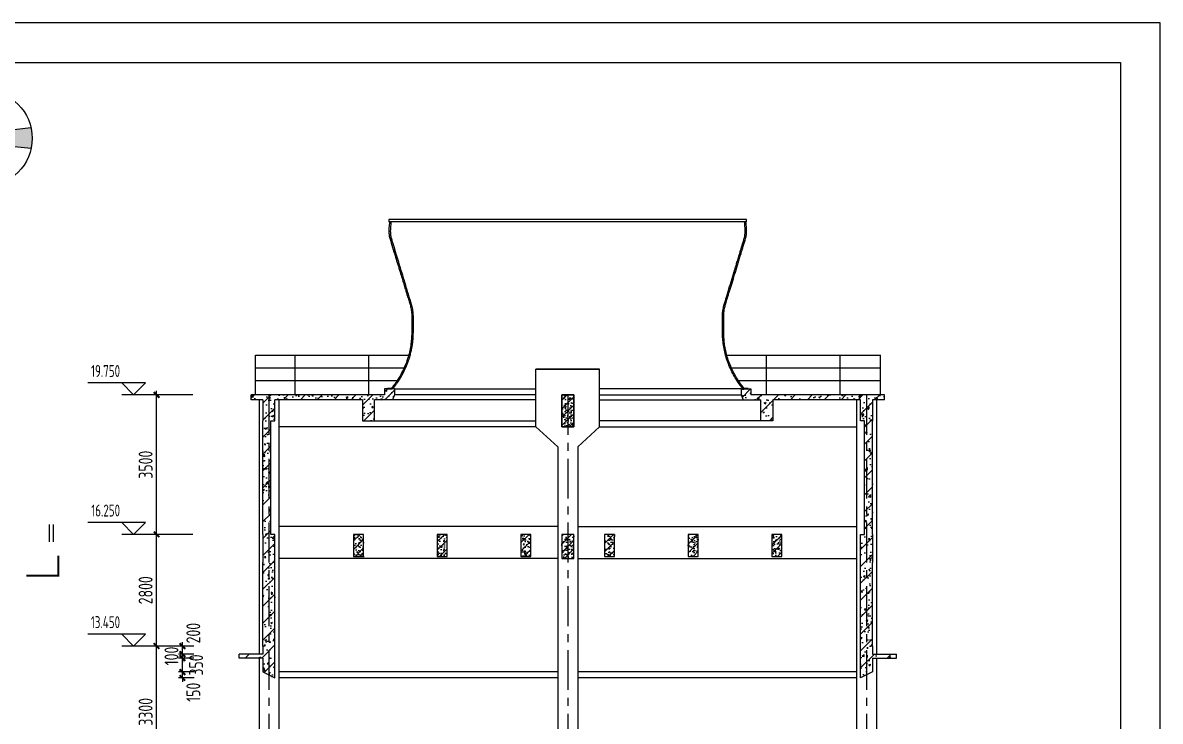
# Model space of a CAD drawing. Extents: x 665703 to 1047784, y -160603 to 92239.
# Drawn here: x 721268 to 749823, y 18571 to 36093 of the extents above; entities that cross this region are included whole.
import ezdxf
from ezdxf.enums import TextEntityAlignment as Align

# ---------------------------------------------------------------- set-up
doc = ezdxf.new("R2010")
doc.units = 0
doc.header["$LTSCALE"] = 800
doc.linetypes.add('CENTER', pattern=[2, 1.25, -0.25, 0.25, -0.25])
doc.layers.get('0').update_dxf_attribs({"linetype": 'CONTINUOUS'})
doc.layers.get('Defpoints').update_dxf_attribs({"linetype": 'CONTINUOUS'})
for name, color, linetype in [('AXIS', 4, 'CENTER'), ('DIM', 2, 'CONTINUOUS'), ('HATCH', 254, 'CONTINUOUS'), ('THICK', 6, 'CONTINUOUS'), ('THIN', 7, 'CONTINUOUS'), ('TK', 7, 'CONTINUOUS'), ('中粗', 3, 'CONTINUOUS'), ('粗线', 1, 'CONTINUOUS')]:
    doc.layers.add(name, color=color, linetype=linetype)
doc.styles.add('TSSD_Dimension', font='Tssdeng.shx', dxfattribs={"width": 0.75, "bigfont": 'hztxt.shx'})
doc.styles.add('TSSD_Label', font='Tssdeng.shx', dxfattribs={"width": 0.7, "bigfont": 'hztxt.shx'})
doc.dimstyles.new('TSSD_100_100', dxfattribs={"dimtxt": 350, "dimasz": 100, "dimexe": 100, "dimexo": 250, "dimgap": 100, "dimtad": 1, "dimdec": 0, "dimzin": 0, "dimdsep": 46, "dimtxsty": 'TSSD_Dimension', "dimblk": 'ARCHTICK', "dimcen": 0, "dimdle": 100, "dimclrt": 7, "dimadec": 0, "dimazin": 0, "dimtfac": 1, "dimtdec": 0, "dimtix": 1, "dimtmove": 2, "dimatfit": 3, "dimldrblk": 'ARCHTICK', "dimfxl": 0, "dimtolj": 1, "dimtzin": 0, "dimarcsym": 0})
pattern_1 = [(50, (548510.1, -10961.3), (430.3561, -37.6513), [45, -495]), (355, (548510.1, -10961.3), (-83.2508, 451.3153), [36, -396]), (100.4514, (548545.97, -10964.45), (347.1056, 413.6637), [38.2441, -420.6853]), (46.1842, (548510.1, -10841.3), (640.3446, -99.3114), [67.5, -742.5]), (96.6356, (548563.5, -10849.6), (560.7976, 584.4707), [57.3662, -631.0278]), (351.1842, (548510.1, -10841.3), (560.7972, 584.4712), [54, -594]), (21, (548570.1, -10871.3), (358.1442, -241.57133), [45, -495]), (326, (548570.1, -10871.3), (145.9892, 435.09), [36, -396]), (71.4514, (548599.95, -10891.44), (504.1336, 193.5183), [38.2441, -420.6853]), (37.5, (548510.11, -10961.31), (7.29591, 199.73631), [0, -391.2, 0, -402, 0, -397.5]), (7.5, (548510.1, -10961.31), (157.84172, 236.64703), [0, -229.2, 0, -382.2, 0, -151.5]), (327.5, (548376.31, -10961.31), (320.29346, -13.53292), [0, -150, 0, -468, 0, -621]), (317.5, (548316.3, -10961.3), (349.9117, 60.063), [0, -195, 0, -310.8, 0, -441]), (45, (548510.1, -10961.3), (-212.13203, 212.13203), [])]
pattern_2 = [(50, (548510.1, -10961.31), (215.17805, -18.82564), [22.5, -247.5]), (355, (548510.1, -10961.31), (-41.6254, 225.65764), [18, -198]), (100.4514, (548528.04, -10962.88), (173.55281, 206.83186), [19.12206, -210.34263]), (46.1842, (548510.1, -10901.31), (320.1723, -49.6557), [33.75, -371.25]), (96.6356, (548536.8, -10905.45), (280.3988, 292.23536), [28.6831, -315.5139]), (351.1842, (548510.1, -10901.3), (280.3986, 292.2356), [27, -297]), (21, (548540.1, -10916.31), (179.07212, -120.78567), [22.5, -247.5]), (326, (548540.1, -10916.31), (72.9946, 217.54501), [18, -198]), (71.4514, (548555.03, -10926.38), (252.06679, 96.75915), [19.12206, -210.34263]), (37.5, (548510.11, -10961.31), (3.647957, 99.868156), [0, -195.6, 0, -201, 0, -198.75]), (7.5, (548510.11, -10961.31), (78.92086, 118.323514), [0, -114.6, 0, -191.1, 0, -75.75]), (327.5, (548443.21, -10961.31), (160.14673, -6.76646), [0, -75, 0, -234, 0, -310.5]), (317.5, (548413.21, -10961.31), (174.95585, 30.03149), [0, -97.5, 0, -155.4, 0, -220.5]), (45, (548510.11, -10961.31), (-106.06602, 106.06602), [])]

# ---------------------------------------------------------------- blocks, each defined once
blk = doc.blocks.new('Ts_zbz2')
blk.add_hatch(color=256).paths.add_polyline_path([(7.5, 0), (-7.32, 1.62, 0.054551), (-7.5, 0, 0.054551), (-7.32, -1.62)])
for q in [(-7.32, 1.62), (-7.32, -1.62)]:
    blk.add_line((7.5, 0), q)
at = {"layer": 'THICK'}
blk.add_circle((0, 0), 7.5, dxfattribs=at)
blk = doc.blocks.new('_ArchTick')
at = {"color": 0, "const_width": 0.5}
blk.add_lwpolyline([(-0.71, -0.71), (0.71, 0.71)], dxfattribs=at)
blk = doc.blocks.new('*D66')
at = {"layer": 'Defpoints', "color": 0, "transparency": 16777216}
for p in [(724627, 20457), (725788, 20457), (725788, 17157)]:
    blk.add_point(p, dxfattribs=at)
at = {"layer": 'DIM', "color": 0, "lineweight": -2, "transparency": 16777216}
for p, q in [((725538, 20457), (724527, 20457)), ((724627, 17057), (724627, 20557)), ((725538, 17157), (724527, 17157))]:
    blk.add_line(p, q, dxfattribs=at)
at = {"layer": 'DIM', "color": 0, "lineweight": -2, "transparency": 16777216, "xscale": 100, "yscale": 100, "zscale": 100}
for p, rotation in [((724627, 20457), 90), ((724627, 17157), 270)]:
    blk.add_blockref('_ArchTick', p, dxfattribs=dict(at, rotation=rotation))
at = {"layer": 'DIM', "color": 7, "transparency": 16777216, "insert": (724352, 18807), "char_height": 350, "attachment_point": 5, "rotation": 90, "style": 'TSSD_Dimension'}
blk.add_mtext('\\A1;3300', dxfattribs=at)
blk = doc.blocks.new('*D67')
at = {"layer": 'Defpoints', "color": 0, "transparency": 16777216}
for p in [(724627, 23257), (725788, 23257), (725788, 20457)]:
    blk.add_point(p, dxfattribs=at)
at = {"layer": 'DIM', "color": 0, "lineweight": -2, "transparency": 16777216}
for p, q in [((725538, 23257), (724527, 23257)), ((724627, 20357), (724627, 23357)), ((725538, 20457), (724527, 20457))]:
    blk.add_line(p, q, dxfattribs=at)
at = {"layer": 'DIM', "color": 0, "lineweight": -2, "transparency": 16777216, "xscale": 100, "yscale": 100, "zscale": 100}
for p, rotation in [((724627, 23257), 90), ((724627, 20457), 270)]:
    blk.add_blockref('_ArchTick', p, dxfattribs=dict(at, rotation=rotation))
at = {"layer": 'DIM', "color": 7, "transparency": 16777216, "insert": (724352, 21857), "char_height": 350, "attachment_point": 5, "rotation": 90, "style": 'TSSD_Dimension'}
blk.add_mtext('\\A1;2800', dxfattribs=at)
blk = doc.blocks.new('*D68')
at = {"layer": 'Defpoints', "color": 0, "transparency": 16777216}
for p in [(724627, 26757), (725788, 26757), (725788, 23257)]:
    blk.add_point(p, dxfattribs=at)
at = {"layer": 'DIM', "color": 0, "lineweight": -2, "transparency": 16777216}
for p, q in [((724627, 23157), (724627, 26857)), ((725538, 26757), (724527, 26757)), ((725538, 23257), (724527, 23257))]:
    blk.add_line(p, q, dxfattribs=at)
at = {"layer": 'DIM', "color": 0, "lineweight": -2, "transparency": 16777216, "xscale": 100, "yscale": 100, "zscale": 100}
for p, rotation in [((724627, 26757), 90), ((724627, 23257), 270)]:
    blk.add_blockref('_ArchTick', p, dxfattribs=dict(at, rotation=rotation))
at = {"layer": 'DIM', "color": 7, "transparency": 16777216, "insert": (724352, 25007), "char_height": 350, "attachment_point": 5, "rotation": 90, "style": 'TSSD_Dimension'}
blk.add_mtext('\\A1;3500', dxfattribs=at)
blk = doc.blocks.new('*D69')
at = {"color": 0, "linetype": 'ByBlock', "transparency": 16777216}
for p, q in [((725060, 19807), (724666, 19807)), ((724766, 19807), (724766, 19907)), ((724766, 19657), (724766, 19807)), ((724766, 19657), (724766, 19807)), ((725059, 19657), (724666, 19657)), ((724766, 19657), (724766, 19557))]:
    blk.add_line(p, q, dxfattribs=at)
at = {"layer": 'Defpoints', "color": 0, "linetype": 'ByBlock', "transparency": 16777216}
for p in [(724766, 19807), (725310, 19807), (725309, 19657)]:
    blk.add_point(p, dxfattribs=at)
at = {"color": 0, "linetype": 'ByBlock', "transparency": 16777216, "xscale": 100, "yscale": 100, "zscale": 100}
for p, rotation in [((724766, 19807), 270), ((724766, 19657), 90)]:
    blk.add_blockref('_ArchTick', p, dxfattribs=dict(at, rotation=rotation))
at = {"color": 7, "linetype": 'ByBlock', "transparency": 16777216, "insert": (725041, 19298), "char_height": 350, "attachment_point": 5, "rotation": 90, "style": 'TSSD_Dimension'}
blk.add_mtext('\\A1;150', dxfattribs=at)
blk = doc.blocks.new('*D70')
at = {"color": 0, "linetype": 'ByBlock', "transparency": 16777216}
for p, q in [((725562, 20157), (725176, 20157)), ((725276, 19707), (725276, 20257)), ((725569, 19807), (725176, 19807))]:
    blk.add_line(p, q, dxfattribs=at)
at = {"layer": 'Defpoints', "color": 0, "linetype": 'ByBlock', "transparency": 16777216}
for p in [(725276, 20157), (725812, 20157), (725819, 19807)]:
    blk.add_point(p, dxfattribs=at)
at = {"color": 0, "linetype": 'ByBlock', "transparency": 16777216, "xscale": 100, "yscale": 100, "zscale": 100}
for p, rotation in [((725276, 20157), 90), ((725276, 19807), 270)]:
    blk.add_blockref('_ArchTick', p, dxfattribs=dict(at, rotation=rotation))
at = {"color": 7, "linetype": 'ByBlock', "transparency": 16777216, "insert": (725620, 19982), "char_height": 350, "attachment_point": 5, "rotation": 90, "style": 'TSSD_Dimension'}
blk.add_mtext('\\A1;350', dxfattribs=at)
blk = doc.blocks.new('*D71')
at = {"layer": 'Defpoints', "color": 0, "transparency": 16777216}
for p in [(724766, 20457), (725302, 20457), (725302, 20257)]:
    blk.add_point(p, dxfattribs=at)
at = {"layer": 'DIM', "color": 0, "lineweight": -2, "transparency": 16777216}
for p, q in [((725052, 20457), (724666, 20457)), ((724766, 20157), (724766, 20557)), ((725052, 20257), (724666, 20257))]:
    blk.add_line(p, q, dxfattribs=at)
at = {"layer": 'DIM', "color": 0, "lineweight": -2, "transparency": 16777216, "xscale": 100, "yscale": 100, "zscale": 100}
for p, rotation in [((724766, 20457), 90), ((724766, 20257), 270)]:
    blk.add_blockref('_ArchTick', p, dxfattribs=dict(at, rotation=rotation))
at = {"layer": 'DIM', "color": 7, "transparency": 16777216, "insert": (725041, 20781), "char_height": 350, "attachment_point": 5, "rotation": 90, "style": 'TSSD_Dimension'}
blk.add_mtext('\\A1;200', dxfattribs=at)
blk = doc.blocks.new('*D72')
at = {"layer": 'Defpoints', "color": 0, "transparency": 16777216}
for p in [(725222, 20257), (725758, 20257), (725758, 20157)]:
    blk.add_point(p, dxfattribs=at)
at = {"layer": 'DIM', "color": 0, "lineweight": -2, "transparency": 16777216}
for p, q in [((725222, 20257), (725222, 20357)), ((725508, 20257), (725122, 20257)), ((725508, 20157), (725122, 20157)), ((725222, 20157), (725222, 20257)), ((725222, 20157), (725222, 20057))]:
    blk.add_line(p, q, dxfattribs=at)
at = {"layer": 'DIM', "color": 0, "lineweight": -2, "transparency": 16777216, "xscale": 100, "yscale": 100, "zscale": 100}
for p, rotation in [((725222, 20257), 270), ((725222, 20157), 90)]:
    blk.add_blockref('_ArchTick', p, dxfattribs=dict(at, rotation=rotation))
at = {"layer": 'DIM', "color": 7, "transparency": 16777216, "insert": (724947, 20207), "char_height": 350, "attachment_point": 5, "rotation": 90, "style": 'TSSD_Dimension'}
blk.add_mtext('\\A1;100', dxfattribs=at)

msp = doc.modelspace()

# ---------------------------------------------------------------- hatches: boundary and pattern name
at = {"layer": 'HATCH'}
h = msp.add_hatch(dxfattribs=at)
h.set_pattern_fill('ARMORED', color=256, scale=60, style=0)
h.set_pattern_definition(pattern_1)
h.paths.add_polyline_path([(727599, 22556.9), (727599, 23256.9), (727499, 23256.9), (727499, 26106.9), (727599, 26106.9), (727599, 26636.9), (729799, 26636.9), (729799, 26106.9), (730099, 26106.9), (730099, 26636.9), (730549, 26636.9), (730599, 26756.9), (730599, 26906.9), (730349, 26906.9), (730349, 26756.9), (726999, 26756.9), (726999, 26636.9), (727299, 26636.9), (727299, 26106.9), (727299, 23256.9), (727299, 22556.9), (727299, 20456.9), (727299, 20256.9), (726699, 20256.9), (726699, 20156.9), (727299, 20156.9), (727299, 19806.9), (727599, 19656.9), (727599, 20456.9)])
h = msp.add_hatch(dxfattribs=at)
h.set_pattern_fill('ARMORED', color=256, scale=60, style=0)
h.set_pattern_definition(pattern_1)
h.paths.add_polyline_path([(742599, 22556.9), (742599, 23256.9), (742599, 26106.9), (742599, 26636.9), (742899, 26636.9), (742899, 26756.9), (739549, 26756.9), (739549, 26906.9), (739299, 26906.9), (739299, 26756.9), (739349, 26636.9), (739799, 26636.9), (739799, 26106.9), (740099, 26106.9), (740099, 26636.9), (742299, 26636.9), (742299, 26106.9), (742399, 26106.9), (742399, 23256.9), (742299, 23256.9), (742299, 22556.9), (742299, 20456.9), (742299, 19656.9), (742599, 19806.9), (742599, 20156.9), (743199, 20156.9), (743199, 20256.9), (742599, 20256.9), (742599, 20456.9)])
h = msp.add_hatch(dxfattribs=at)
h.set_pattern_fill('ARMORED', color=256, scale=30, style=0)
h.set_pattern_definition(pattern_2)
h.paths.add_polyline_path([(735099, 26756.9), (734799, 26756.9), (734799, 25956.9), (735099, 25956.9)])
h = msp.add_hatch(dxfattribs=at)
h.set_pattern_fill('ARMORED', color=256, scale=30, style=0)
h.set_pattern_definition(pattern_2)
h.paths.add_polyline_path([(729574, 22706.9), (729824, 22706.9), (729824, 23256.9), (729574, 23256.9)])
h = msp.add_hatch(dxfattribs=at)
h.set_pattern_fill('ARMORED', color=256, scale=30, style=0)
h.set_pattern_definition(pattern_2)
h.paths.add_polyline_path([(731924, 23256.9), (731674, 23256.9), (731674, 22706.9), (731924, 22706.9)])
h = msp.add_hatch(dxfattribs=at)
h.set_pattern_fill('ARMORED', color=256, scale=30, style=0)
h.set_pattern_definition(pattern_2)
h.paths.add_polyline_path([(733774, 22706.9), (734024, 22706.9), (734024, 23256.9), (733774, 23256.9)])
h = msp.add_hatch(dxfattribs=at)
h.set_pattern_fill('ARMORED', color=256, scale=30, style=0)
h.set_pattern_definition(pattern_2)
h.paths.add_polyline_path([(735099, 23256.9), (734799, 23256.9), (734799, 22656.9), (735099, 22656.9)])
h = msp.add_hatch(dxfattribs=at)
h.set_pattern_fill('ARMORED', color=256, scale=30, style=0)
h.set_pattern_definition(pattern_2)
h.paths.add_polyline_path([(735874, 22706.9), (736124, 22706.9), (736124, 23256.9), (735874, 23256.9)])
h = msp.add_hatch(dxfattribs=at)
h.set_pattern_fill('ARMORED', color=256, scale=30, style=0)
h.set_pattern_definition(pattern_2)
h.paths.add_polyline_path([(737974, 22706.9), (738224, 22706.9), (738224, 23256.9), (737974, 23256.9)])
h = msp.add_hatch(dxfattribs=at)
h.set_pattern_fill('ARMORED', color=256, scale=30, style=0)
h.set_pattern_definition(pattern_2)
h.paths.add_polyline_path([(740324, 23256.9), (740074, 23256.9), (740074, 22706.9), (740324, 22706.9)])

# ---------------------------------------------------------------- linework, layer by layer
at = {"color": 7, "linetype": 'Continuous'}
for p, q in [((730462, 31156.9), (730462, 31097.9)), ((739436, 31156.9), (730462, 31156.9)), ((739436, 31097.9), (739436, 31156.9)), ((739436, 31097.9), (730462, 31097.9))]:
    msp.add_line(p, q, dxfattribs=at)
at = {"color": 7, "linetype": 'Continuous', "flags": 128}
for points in [[(730474.8, 31097.9), (730471, 31061), (730467.3, 31025), (730464.1, 30989.8), (730461.4, 30955.4), (730459.5, 30921.7), (730458.5, 30888.7), (730458.4, 30863.1), (730459, 30837.9), (730460.5, 30812.9), (730462.7, 30788.2), (730465.9, 30763.6), (730470, 30739.2), (730475.4, 30713.4), (730482, 30687.7), (730489.7, 30661.9), (730497.5, 30636.2), (730505.3, 30610.8), (730520.3, 30561.6), (730535, 30513.4), (730552.2, 30457.2), (730569, 30402.2), (730585.4, 30348.5), (730599.7, 30301.6), (730613.7, 30255.6), (730627.5, 30210.6), (730640.9, 30166.5), (730654.1, 30123.4), (730667, 30081.1), (730682.1, 30031.6), (730696.9, 29983.4), (730711.2, 29936.4), (730725.2, 29890.7), (730738.8, 29846.2), (730751.8, 29803.6), (730764.4, 29762.3), (730776.7, 29722.1), (730788.6, 29683), (730800.4, 29644.4), (730811.8, 29607), (730822.9, 29570.8), (730833.6, 29535.7), (730843.9, 29501.8), (730853.7, 29469.6), (730863.2, 29438.6), (730872.4, 29408.7), (730881.2, 29379.9), (730888, 29357.6), (730894.5, 29336.1), (730900.9, 29315.3), (730907, 29295.2), (730913.2, 29275.1), (730921.5, 29247.6), (730930.3, 29218.9), (730939.5, 29188.8), (730948, 29161.1), (730956.7, 29132.4), (730965.8, 29102.6), (730975.2, 29071.8), (730982.9, 29046.8), (730990.7, 29021.2), (730998.2, 28994.8), (731005.2, 28967.6), (731011.7, 28938.9), (731017.4, 28909.4), (731022.3, 28879.1), (731026.4, 28848), (731029.6, 28816), (731031.8, 28783.3), (731032.9, 28749.8), (731033.1, 28709.9), (731033.1, 28669.1), (731033.1, 28627.3), (731033.1, 28584.6), (731033.1, 28540.9), (731033.1, 28496.3), (731033.1, 28460.6), (731033.1, 28424.4), (731033.1, 28387.6), (731033.1, 28350.1), (731033, 28312.2), (731032.3, 28273.6), (731030.9, 28235.6), (731028.9, 28197.1), (731026.1, 28158.1), (731022.6, 28118.6), (731018.3, 28078.6), (731013.4, 28038.9), (731007.6, 27998.8), (731001, 27958.2), (730993.5, 27917.3), (730985, 27875.2), (730975.5, 27832.7), (730965.1, 27789.9), (730953.6, 27746.8), (730941.1, 27703.4), (730927.6, 27659.7), (730913, 27615.8), (730897.3, 27571.9), (730880.5, 27527.7), (730862.6, 27483.4), (730843.4, 27439.1), (730823.1, 27394.6), (730801.9, 27351), (730779.6, 27307.3), (730756, 27263.8), (730731.2, 27220.2), (730707.9, 27181.5), (730683.7, 27142.9), (730658.4, 27104.5), (730632.1, 27066.3), (730604.8, 27028.3), (730576.3, 26990.5), (730546.9, 26953.1), (730516.3, 26915.9)], [(730475.1, 31097.9), (730471.2, 31061), (730467.6, 31025), (730464.3, 30989.8), (730461.7, 30955.4), (730459.7, 30921.7), (730458.7, 30888.7), (730458.7, 30863.1), (730459.3, 30837.9), (730460.7, 30812.9), (730463, 30788.2), (730466.1, 30763.6), (730470.2, 30739.2), (730475.7, 30713.4), (730482.2, 30687.7), (730489.9, 30661.9), (730497.8, 30636.2), (730505.5, 30610.8), (730520.5, 30561.6), (730535.3, 30513.4), (730552.4, 30457.2), (730569.2, 30402.2), (730585.6, 30348.5), (730599.9, 30301.6), (730614, 30255.6), (730627.7, 30210.6), (730641.2, 30166.5), (730654.4, 30123.4), (730667.3, 30081.1), (730682.4, 30031.6), (730697.1, 29983.4), (730711.5, 29936.4), (730725.4, 29890.7), (730739, 29846.2), (730752, 29803.6), (730764.6, 29762.3), (730776.9, 29722.1), (730788.8, 29683), (730800.6, 29644.4), (730812, 29607), (730823.1, 29570.8), (730833.8, 29535.7), (730844.2, 29501.8), (730854, 29469.6), (730863.5, 29438.6), (730872.6, 29408.7), (730881.4, 29379.9), (730888.2, 29357.6), (730894.8, 29336.1), (730901.1, 29315.3), (730907.3, 29295.2), (730913.4, 29275.1), (730921.8, 29247.6), (730930.5, 29218.9), (730939.7, 29188.8), (730948.2, 29161.1), (730957, 29132.4), (730966, 29102.6), (730975.5, 29071.8), (730983.1, 29046.8), (730990.9, 29021.2), (730998.4, 28994.8), (731005.4, 28967.6), (731011.9, 28938.9), (731017.6, 28909.4), (731022.6, 28879.1), (731026.7, 28848), (731029.8, 28816), (731032, 28783.3), (731033.2, 28749.8), (731033.3, 28709.9), (731033.3, 28669.1), (731033.3, 28627.3), (731033.3, 28584.6), (731033.3, 28540.9), (731033.3, 28496.3), (731033.3, 28460.6), (731033.3, 28424.4), (731033.3, 28387.6), (731033.3, 28350.1), (731033.2, 28312.2), (731032.5, 28273.6), (731031.1, 28235.6), (731029.1, 28197.1), (731026.3, 28158.1), (731022.8, 28118.6), (731018.6, 28078.6), (731013.6, 28038.9), (731007.8, 27998.8), (731001.2, 27958.2), (730993.7, 27917.3), (730985.2, 27875.2), (730975.7, 27832.7), (730965.3, 27789.9), (730953.8, 27746.8), (730941.4, 27703.4), (730927.9, 27659.7), (730913.3, 27615.8), (730897.6, 27571.9), (730880.8, 27527.7), (730862.8, 27483.4), (730843.7, 27439.1), (730823.4, 27394.6), (730802.2, 27351), (730779.8, 27307.3), (730756.2, 27263.8), (730731.4, 27220.2), (730708.2, 27181.5), (730683.9, 27142.9), (730658.7, 27104.5), (730632.4, 27066.3), (730605, 27028.3), (730576.6, 26990.5), (730547.1, 26953.1), (730516.6, 26915.9)], [(730511.5, 31097.9), (730507.8, 31062.4), (730504.4, 31027.7), (730501.2, 30993.8), (730498.6, 30960.6), (730496.6, 30928), (730495.5, 30896), (730495.2, 30864.5), (730495.8, 30839.5), (730497.2, 30814.9), (730499.3, 30790.4), (730502.3, 30766.1), (730506.2, 30741.8), (730511.2, 30717.6), (730516.7, 30694.7), (730523.3, 30671.7), (730530.2, 30648.7), (730537.1, 30625.9), (730543.9, 30603.3), (730559, 30553.5), (730573.8, 30504.6), (730588.3, 30456.5), (730602.6, 30409.2), (730619.3, 30354), (730635.7, 30299.9), (730651.7, 30247), (730667.4, 30195.1), (730682.7, 30144.4), (730697.8, 30094.6), (730712.5, 30046), (730726.9, 29998.3), (730741, 29951.6), (730754.8, 29906), (730768.3, 29861.3), (730781.6, 29817.6), (730796.8, 29767.3), (730811.6, 29718.4), (730826, 29670.8), (730840, 29624.4), (730852.6, 29582.7), (730864.9, 29542), (730876.9, 29502.5), (730888.5, 29464), (730899.8, 29426.6), (730910.8, 29390.3), (730921.5, 29355.1), (730931.8, 29320.9), (730942.3, 29286.3), (730952.4, 29252.8), (730962.1, 29220.6), (730971.6, 29189.2), (730981.1, 29158), (730990.5, 29127), (730999.8, 29096.2), (731009.1, 29065.5), (731018.3, 29035.1), (731027.2, 29004.7), (731035.2, 28974.4), (731042.2, 28944), (731049.1, 28908.2), (731054.8, 28872.5), (731059.1, 28837), (731062.1, 28801.6), (731063.8, 28769.1), (731064.5, 28736.8), (731064.5, 28704.8), (731064.5, 28673), (731064.5, 28641.6), (731064.5, 28610.4), (731064.5, 28579.5), (731064.5, 28523.5), (731064.5, 28467.8), (731064.5, 28412.1), (731064.5, 28369.5), (731064.5, 28326.9), (731063.9, 28284.3), (731062.6, 28241.8), (731060.4, 28199.2), (731057.5, 28156.7), (731053.7, 28114.3), (731051.9, 28096.7), (731049.9, 28079.1), (731047.8, 28061.3), (731045.4, 28042.7), (731042.8, 28023.2), (731039.8, 28002.6), (731036.7, 27982.4), (731033.2, 27961.3), (731029.4, 27939.4), (731025.1, 27916.6), (731020.5, 27893), (731015.4, 27868.6), (731009.9, 27843.4), (731003.8, 27817.3), (730997.2, 27790.5), (730990.1, 27762.9), (730982.5, 27735.1), (730974.3, 27706.5), (730965.5, 27677.3), (730956, 27647.3), (730945, 27614.2), (730933.1, 27580.3), (730920.3, 27545.7), (730906.5, 27510.4), (730891.8, 27474.4), (730876, 27437.8), (730860.2, 27402.7), (730843.4, 27367), (730825.5, 27330.9), (730806.5, 27294.4), (730786.5, 27257.4), (730765.3, 27220.1), (730742.9, 27182.4), (730719.3, 27144.4), (730694.5, 27106.2), (730668.4, 27067.8), (730646.9, 27037.5), (730624.6, 27007.1), (730601.5, 26976.7), (730577.5, 26946.3), (730545.2, 26906.9)], [(739353.5, 26906.9), (739315, 26954.2), (739285, 26992.7), (739256.2, 27031.5), (739228.5, 27070.5), (739202, 27109.6), (739176.6, 27148.9), (739153.6, 27186), (739131.6, 27223.2), (739110.6, 27260.4), (739090.5, 27297.6), (739071.3, 27334.8), (739051, 27376.2), (739031.7, 27417.5), (739013.6, 27458.7), (738996.5, 27499.8), (738980.4, 27540.6), (738965.3, 27581.2), (738951.3, 27621.5), (738938.1, 27661.6), (738924.3, 27706.9), (738911.6, 27751.8), (738900.1, 27796.2), (738889.6, 27840.2), (738880.2, 27883.6), (738871.9, 27925.6), (738864.6, 27967.2), (738858.1, 28008.1), (738852.6, 28048.4), (738847.7, 28089), (738843.7, 28128.8), (738840.4, 28168), (738837.9, 28206.5), (738836, 28244.2), (738834.9, 28281.3), (738834.3, 28317.6), (738834.3, 28361.8), (738834.3, 28404.8), (738834.3, 28446.7), (738834.3, 28487.4), (738834.3, 28527), (738834.2, 28565.3), (738834.2, 28602.5), (738834.2, 28638.5), (738834.2, 28669.9), (738834.2, 28700.3), (738834.2, 28729.7), (738834.6, 28758.3), (738835.7, 28786.6), (738837.5, 28814.6), (738840.2, 28842.4), (738844.2, 28874.5), (738849.2, 28906.3), (738855.2, 28937.6), (738862.1, 28968.5), (738869.9, 28998.9), (738878.5, 29028.9), (738892.5, 29075.2), (738906.4, 29121), (738920, 29166.1), (738939.4, 29230.2), (738958.4, 29293.1), (738977.1, 29354.7), (738995.3, 29415.1), (739013.4, 29474.8), (739031.5, 29534.5), (739116.5, 29815.7), (739121.6, 29832.4), (739126.6, 29849.2), (739131.8, 29866.2), (739137.2, 29884.1), (739142.9, 29903), (739148.9, 29922.8), (739154.8, 29942.3), (739161, 29962.7), (739167.4, 29984), (739174.1, 30006.1), (739181.1, 30029.1), (739189.1, 30055.7), (739197.5, 30083.4), (739206.2, 30112.2), (739215.3, 30142.1), (739224.6, 30173.1), (739234.3, 30205.2), (739244.4, 30238.4), (739254.8, 30272.7), (739265.7, 30308.8), (739277, 30346.1), (739288.6, 30384.5), (739300.6, 30424.2), (739313, 30465.1), (739325.5, 30506.4), (739338.4, 30549), (739351.6, 30592.8), (739365.2, 30637.8), (739372.3, 30661.2), (739379.3, 30684.9), (739385.5, 30708.6), (739390.7, 30732.4), (739395, 30756.3), (739398.3, 30780), (739400.7, 30803.8), (739402.4, 30828), (739403.3, 30852.6), (739403.5, 30885), (739402.6, 30918.2), (739400.7, 30952.2), (739398.1, 30987.1), (739394.9, 31023), (739391.2, 31059.9), (739387.3, 31097.9)], [(739381.4, 26915.9), (739351.1, 26952.7), (739321.9, 26989.8), (739293.9, 27027), (739266.9, 27064.4), (739241.1, 27101.9), (739216.7, 27138.8), (739193.4, 27175.7), (739171, 27212.6), (739149.7, 27249.5), (739125.5, 27293.4), (739102.7, 27337.2), (739081.2, 27380.8), (739061, 27424.2), (739042, 27467.4), (739024.2, 27510.2), (739008.3, 27550.9), (738993.4, 27591.2), (738979.5, 27631.1), (738966.6, 27670.7), (738954.7, 27709.8), (738943.6, 27748.6), (738933.5, 27786.8), (738924.1, 27824.6), (738915.2, 27863.7), (738907.2, 27902.2), (738900, 27940.1), (738893.6, 27977.5), (738887.9, 28014.1), (738882.9, 28050.2), (738878.3, 28088), (738874.5, 28125.1), (738871.4, 28161.3), (738868.9, 28196.8), (738867, 28231.5), (738865.7, 28265.4), (738864.9, 28298.4), (738864.7, 28330.6), (738864.7, 28369.9), (738864.7, 28407.9), (738864.7, 28444.5), (738864.7, 28479.8), (738864.7, 28513.8), (738864.7, 28541.1), (738864.7, 28567.4), (738864.7, 28592.9), (738864.7, 28617.4), (738864.7, 28641), (738864.7, 28663.8), (738864.7, 28685.7), (738864.7, 28708.5), (738864.7, 28732), (738864.9, 28756.4), (738865.9, 28781.5), (738867.3, 28805), (738869.3, 28829.1), (738872, 28853.8), (738875.4, 28879.1), (738879.6, 28905), (738884.4, 28930.9), (738890.1, 28957.3), (738896.7, 28984.2), (738904.2, 29011.5), (738914.2, 29044.5), (738924.5, 29078.3), (738935.1, 29113), (738945.9, 29148.5), (738957, 29184.7), (738968.3, 29221.9), (738982.3, 29267.5), (738996.6, 29314.3), (739011.2, 29362.3), (739026.2, 29411.5), (739041.6, 29461.9), (739057.1, 29512.5), (739072.9, 29564.4), (739089.1, 29617.4), (739105.7, 29671.7), (739122, 29725.2), (739138.7, 29779.8), (739155.7, 29835.6), (739173.1, 29892.6), (739190.9, 29950.7), (739209, 30010.1), (739226.5, 30067.3), (739244.3, 30125.6), (739262.5, 30185.1), (739281, 30245.7), (739299.9, 30307.6), (739313.5, 30352.3), (739327.4, 30397.6), (739341.4, 30443.6), (739355.7, 30490.3), (739370.1, 30537.6), (739384.8, 30585.7), (739399.7, 30634.4), (739414.6, 30683.8), (739421.2, 30708.6), (739426.6, 30733.2), (739431, 30757.9), (739434.4, 30782.5), (739436.8, 30807.3), (739438.4, 30831.7), (739439.2, 30856.4), (739439.3, 30881.4), (739438.8, 30906.6), (739437.1, 30943.2), (739434.4, 30980.6), (739431, 31018.8), (739427.1, 31057.9), (739422.9, 31097.9)], [(739381.7, 26915.9), (739351.4, 26952.7), (739322.2, 26989.8), (739294.1, 27027), (739267.2, 27064.4), (739241.3, 27101.9), (739217, 27138.8), (739193.6, 27175.7), (739171.3, 27212.6), (739149.9, 27249.5), (739125.8, 27293.4), (739103, 27337.2), (739081.4, 27380.8), (739061.2, 27424.2), (739042.2, 27467.4), (739024.4, 27510.2), (739008.5, 27550.9), (738993.6, 27591.2), (738979.8, 27631.1), (738966.9, 27670.7), (738954.9, 27709.8), (738943.9, 27748.6), (738933.7, 27786.8), (738924.4, 27824.6), (738915.5, 27863.7), (738907.4, 27902.2), (738900.2, 27940.1), (738893.8, 27977.5), (738888.1, 28014.1), (738883.1, 28050.2), (738878.6, 28088), (738874.7, 28125.1), (738871.6, 28161.3), (738869.1, 28196.8), (738867.2, 28231.5), (738865.9, 28265.4), (738865.2, 28298.4), (738864.9, 28330.6), (738864.9, 28369.9), (738864.9, 28407.9), (738864.9, 28444.5), (738864.9, 28479.8), (738864.9, 28513.8), (738864.9, 28541.1), (738864.9, 28567.4), (738864.9, 28592.9), (738864.9, 28617.4), (738864.9, 28641), (738864.9, 28663.8), (738864.9, 28685.7), (738864.9, 28708.5), (738864.9, 28732), (738865.2, 28756.4), (738866.1, 28781.5), (738867.5, 28805), (738869.5, 28829.1), (738872.2, 28853.8), (738875.6, 28879.1), (738879.8, 28905), (738884.7, 28930.9), (738890.4, 28957.3), (738896.9, 28984.2), (738904.4, 29011.5), (738914.4, 29044.5), (738924.7, 29078.3), (738935.3, 29113), (738946.2, 29148.5), (738957.2, 29184.7), (738968.6, 29221.9), (738982.5, 29267.5), (738996.8, 29314.3), (739011.4, 29362.3), (739026.5, 29411.5), (739041.9, 29461.9), (739057.3, 29512.5), (739073.2, 29564.4), (739089.4, 29617.4), (739105.9, 29671.7), (739122.3, 29725.2), (739138.9, 29779.8), (739156, 29835.6), (739173.4, 29892.6), (739191.1, 29950.7), (739209.3, 30010.1), (739226.7, 30067.3), (739244.6, 30125.6), (739262.7, 30185.1), (739281.2, 30245.7), (739300.1, 30307.6), (739313.8, 30352.3), (739327.6, 30397.6), (739341.7, 30443.6), (739355.9, 30490.3), (739370.4, 30537.6), (739385, 30585.7), (739399.9, 30634.4), (739414.9, 30683.8), (739421.4, 30708.6), (739426.8, 30733.2), (739431.2, 30757.9), (739434.6, 30782.5), (739437.1, 30807.3), (739438.7, 30831.7), (739439.5, 30856.4), (739439.6, 30881.4), (739439.1, 30906.6), (739437.4, 30943.2), (739434.7, 30980.6), (739431.3, 31018.8), (739427.3, 31057.9), (739423.2, 31097.9)]]:
    msp.add_lwpolyline(points, dxfattribs=at)
at = {"linetype": 'Continuous'}
for points in [[(730516.6, 26915.9), (730424, 26915.9), (730424, 26906.9), (730545.2, 26906.9)], [(739353.5, 26906.9), (739474, 26906.9), (739474, 26915.9), (739381.4, 26915.9)]]:
    msp.add_lwpolyline(points, dxfattribs=at)
at = {"layer": 'AXIS'}
for p, q in [((727449, 26756.9), (727449, 7006.9)), ((734949, 26756.9), (734949, 7006.9)), ((734949, 26756.9), (734949, 7006.9)), ((742449, 26756.9), (742449, 7006.9))]:
    msp.add_line(p, q, dxfattribs=at)
at = {"layer": 'THICK', "const_width": 50}
msp.add_lwpolyline([(721361.3, 22220.5), (722161.3, 22220.5), (722161.3, 22720.5)], dxfattribs=at)
at = {"layer": 'THIN'}
for p, q in [((723752.3, 27056.9), (722903.6, 27056.9)), ((724052.3, 26756.9), (723752.3, 27056.9)), ((724352.3, 27056.9), (723752.3, 27056.9)), ((724052.3, 26756.9), (724352.3, 27056.9)), ((724526.5, 26756.9), (723752.3, 26756.9)), ((724052.3, 26756.9), (724052.3, 26756.9)), ((723752.3, 23556.9), (722903.6, 23556.9)), ((724052.3, 23256.9), (723752.3, 23556.9)), ((724352.3, 23556.9), (723752.3, 23556.9)), ((724052.3, 23256.9), (724352.3, 23556.9)), ((724526.5, 23256.9), (723752.3, 23256.9)), ((724052.3, 23256.9), (724052.3, 23256.9)), ((723752.3, 20756.9), (722903.6, 20756.9)), ((724052.3, 20456.9), (723752.3, 20756.9)), ((724352.3, 20756.9), (723752.3, 20756.9)), ((724052.3, 20456.9), (724352.3, 20756.9)), ((724526.5, 20456.9), (723752.3, 20456.9)), ((724052.3, 20456.9), (724052.3, 20456.9))]:
    msp.add_line(p, q, dxfattribs=at)
at = {"layer": 'TK', "color": 2}
for p, q in [((749822.6, 36092.7), (665722.6, 36092.7)), ((749822.6, -23307.3), (749822.6, 36092.7)), ((668222.6, 35092.7), (748822.6, 35092.7)), ((748822.6, 35092.7), (748822.6, -22307.3))]:
    msp.add_line(p, q, dxfattribs=at)
at = {"layer": '中粗'}
for p, q in [((734149, 25956.9), (734149, 27406.9)), ((734149, 27406.9), (735749, 27406.9)), ((735749, 27406.9), (734149, 27406.9)), ((735749, 25956.9), (735749, 27406.9)), ((730599, 26906.9), (730349, 26906.9)), ((730349, 26906.9), (730349, 26756.9)), ((730599, 26906.9), (730599, 26756.9)), ((730599, 26906.9), (734149, 26906.9)), ((739299, 26906.9), (735749, 26906.9)), ((739299, 26906.9), (739299, 26756.9)), ((739299, 26906.9), (739549, 26906.9)), ((739549, 26906.9), (739549, 26756.9)), ((730349, 26756.9), (726999, 26756.9)), ((726999, 26636.9), (726999, 26756.9)), ((727299, 26636.9), (726999, 26636.9)), ((727199, 26636.9), (727199, 20256.9)), ((729799, 26636.9), (727599, 26636.9)), ((727699, 26636.9), (727699, 15006.9)), ((734149, 26636.9), (730099, 26636.9)), ((730599, 26756.9), (730549, 26636.9)), ((734149, 26756.9), (730599, 26756.9)), ((735099, 26756.9), (734799, 26756.9)), ((734799, 26756.9), (735099, 26756.9)), ((735749, 26756.9), (739299, 26756.9)), ((735749, 26636.9), (739799, 26636.9)), ((739299, 26756.9), (739349, 26636.9)), ((742899, 26756.9), (739549, 26756.9)), ((742299, 26636.9), (740099, 26636.9)), ((742199, 26636.9), (742199, 15006.9)), ((742899, 26636.9), (742599, 26636.9)), ((742699, 26636.9), (742699, 20256.9)), ((742899, 26636.9), (742899, 26756.9)), ((727299, 23256.9), (727299, 26106.9)), ((727499, 23256.9), (727499, 26106.9)), ((730099, 26106.9), (734149, 26106.9)), ((739799, 26106.9), (735749, 26106.9)), ((742399, 23256.9), (742399, 26106.9)), ((742599, 23256.9), (742599, 26106.9)), ((734149, 25956.9), (727699, 25956.9)), ((734149, 25956.9), (734699, 25456.9)), ((735749, 25956.9), (735199, 25456.9)), ((735749, 25956.9), (742199, 25956.9)), ((734699, 25456.9), (734699, 15006.9)), ((735199, 25456.9), (735199, 15006.9)), ((734699, 23456.9), (727699, 23456.9)), ((735199, 23456.9), (742199, 23456.9)), ((734699, 22656.9), (727699, 22656.9)), ((735199, 22656.9), (742199, 22656.9)), ((727299, 20456.9), (727299, 22556.9)), ((727599, 20456.9), (727599, 22556.9)), ((742299, 20456.9), (742299, 22556.9)), ((742599, 20456.9), (742599, 22556.9)), ((727299, 20456.9), (727299, 20256.9)), ((727599, 19656.9), (727599, 20456.9)), ((742299, 19656.9), (742299, 20456.9)), ((742599, 20456.9), (742599, 20256.9)), ((727299, 20256.9), (726699, 20256.9)), ((726699, 20156.9), (726699, 20256.9)), ((727299, 20156.9), (726699, 20156.9)), ((727199, 20156.9), (727199, 15006.9)), ((727299, 20156.9), (727299, 19806.9)), ((742599, 20256.9), (743199, 20256.9)), ((742599, 20156.9), (743199, 20156.9)), ((742599, 20156.9), (742599, 19806.9)), ((742699, 20156.9), (742699, 15006.9)), ((743199, 20156.9), (743199, 20256.9)), ((727299, 19806.9), (727599, 19656.9)), ((734699, 19806.9), (727699, 19806.9)), ((742199, 19806.9), (735199, 19806.9)), ((742599, 19806.9), (742299, 19656.9)), ((734699, 19656.9), (727699, 19656.9)), ((742199, 19656.9), (735199, 19656.9))]:
    msp.add_line(p, q, dxfattribs=at)
for points in [[(727299, 26636.9), (727299, 26106.9)], [(727499, 26106.9), (727599, 26106.9), (727599, 26636.9)], [(729799, 26636.9), (729799, 26106.9), (730099, 26106.9), (730099, 26636.9)], [(734799, 26756.9), (734799, 25956.9), (735099, 25956.9), (735099, 26756.9)], [(735099, 26756.9), (735099, 25956.9), (734799, 25956.9), (734799, 26756.9)], [(740099, 26636.9), (740099, 26106.9), (739799, 26106.9), (739799, 26636.9)], [(742399, 26106.9), (742299, 26106.9), (742299, 26636.9)], [(742599, 26636.9), (742599, 26106.9)], [(727299, 23256.9), (727299, 22556.9)], [(727599, 22556.9), (727599, 23256.9), (727499, 23256.9)], [(742299, 22556.9), (742299, 23256.9), (742399, 23256.9)], [(742599, 23256.9), (742599, 23256.9), (742599, 22556.9)]]:
    msp.add_lwpolyline(points, dxfattribs=at)
for points in [[(729574, 22706.9), (729824, 22706.9), (729824, 23256.9), (729574, 23256.9)], [(731674, 22706.9), (731924, 22706.9), (731924, 23256.9), (731674, 23256.9)], [(733774, 22706.9), (734024, 22706.9), (734024, 23256.9), (733774, 23256.9)], [(734799, 22656.9), (735099, 22656.9), (735099, 23256.9), (734799, 23256.9)], [(735874, 22706.9), (736124, 22706.9), (736124, 23256.9), (735874, 23256.9)], [(737974, 22706.9), (738224, 22706.9), (738224, 23256.9), (737974, 23256.9)], [(740074, 22706.9), (740324, 22706.9), (740324, 23256.9), (740074, 23256.9)]]:
    msp.add_lwpolyline(points, close=True, dxfattribs=at)
at = {"layer": '粗线'}
for p, q in [((727107.3, 27756.9), (730956.3, 27756.9)), ((727107.3, 26756.9), (727107.3, 27756.9)), ((728107.3, 26756.9), (728107.3, 27756.9)), ((729957.3, 26756.9), (729957.3, 27756.9)), ((738941.4, 27756.9), (742799, 27756.9)), ((739940.6, 26756.9), (739940.6, 27756.9)), ((741790.6, 26756.9), (741790.6, 27756.9)), ((742799, 26756.9), (742799, 27756.9)), ((727107.3, 27436.9), (730842.5, 27436.9)), ((739055.4, 27436.9), (742799, 27436.9)), ((727107.3, 27116.9), (730666.6, 27116.9)), ((739231.1, 27116.9), (742799, 27116.9))]:
    msp.add_line(p, q, dxfattribs=at)

# ---------------------------------------------------------------- block references
at = {"layer": 'THIN', "xscale": 159.9999999999128, "yscale": 160, "zscale": 160, "rotation": 180.6767388106734}
msp.add_blockref('Ts_zbz2', (720306.5, 33195), dxfattribs=at)

# ---------------------------------------------------------------- texts
at = {"layer": 'THICK', "style": 'TSSD_Label', "width": 0.7}
msp.add_text('Ⅱ', height=500, dxfattribs=at).set_placement((722161.3, 22870.5), align=Align.BOTTOM_RIGHT)
at = {"layer": 'THIN', "style": 'TSSD_Label', "width": 0.7}
for s, p in [('19.750', (723711.3, 27116.9)), ('16.250', (723711.3, 23616.9)), ('13.450', (723711.3, 20816.9))]:
    msp.add_text(s, height=300, dxfattribs=at).set_placement(p, align=Align.BOTTOM_RIGHT)

# ---------------------------------------------------------------- dimensions: what is measured, and where the dimension line sits
at = {"layer": 'DIM'}
for base, p1, p2, picture, middle in [((724626.5, 26756.9), (725788.5, 23256.9), (725788.5, 26756.9), '*D68', (724351.5, 25006.9)), ((724626.5, 23256.9), (725788.5, 20456.9), (725788.5, 23256.9), '*D67', (724351.5, 21856.9)), ((724626.5, 20456.9), (725788.5, 17156.9), (725788.5, 20456.9), '*D66', (724351.5, 18806.9))]:
    dim = msp.add_linear_dim(base=base, p1=p1, p2=p2, angle=90, dimstyle='TSSD_100_100', dxfattribs=at)
    dim.commit()
    dim.dimension.update_dxf_attribs({"geometry": picture, "text_midpoint": middle})
for base, p1, p2, picture, middle in [((725275.6, 20456.9), (725811.6, 20256.9), (725811.6, 20456.9), '*D71', (725550.6, 20780.8)), ((725275.6, 19806.9), (725818.6, 19656.9), (725819.2, 19806.9), '*D69', (725550.6, 19298.4))]:
    dim = msp.add_linear_dim(base=base, p1=p1, p2=p2, angle=90, dimstyle='TSSD_100_100', dxfattribs=at)
    dim.commit()
    dim.dimension.update_dxf_attribs({"geometry": picture, "text_midpoint": middle, "dimtype": 160, "insert": (509.3, 0)})
dim = msp.add_linear_dim(base=(725275.6, 20256.9), p1=(725811.6, 20156.9), p2=(725811.6, 20256.9), angle=90, dimstyle='TSSD_100_100', dxfattribs=at)
dim.commit()
dim.dimension.update_dxf_attribs({"geometry": '*D72', "text_midpoint": (725000.6, 20206.9), "insert": (54, 0)})
dim = msp.add_linear_dim(base=(725275.6, 20156.9), p1=(725819.2, 19806.9), p2=(725811.6, 20156.9), angle=90, dimstyle='TSSD_100_100', dxfattribs=at)
dim.commit()
dim.dimension.update_dxf_attribs({"geometry": '*D70', "text_midpoint": (725620.5, 19981.9), "dimtype": 160})

doc.saveas('drawing.dxf')
